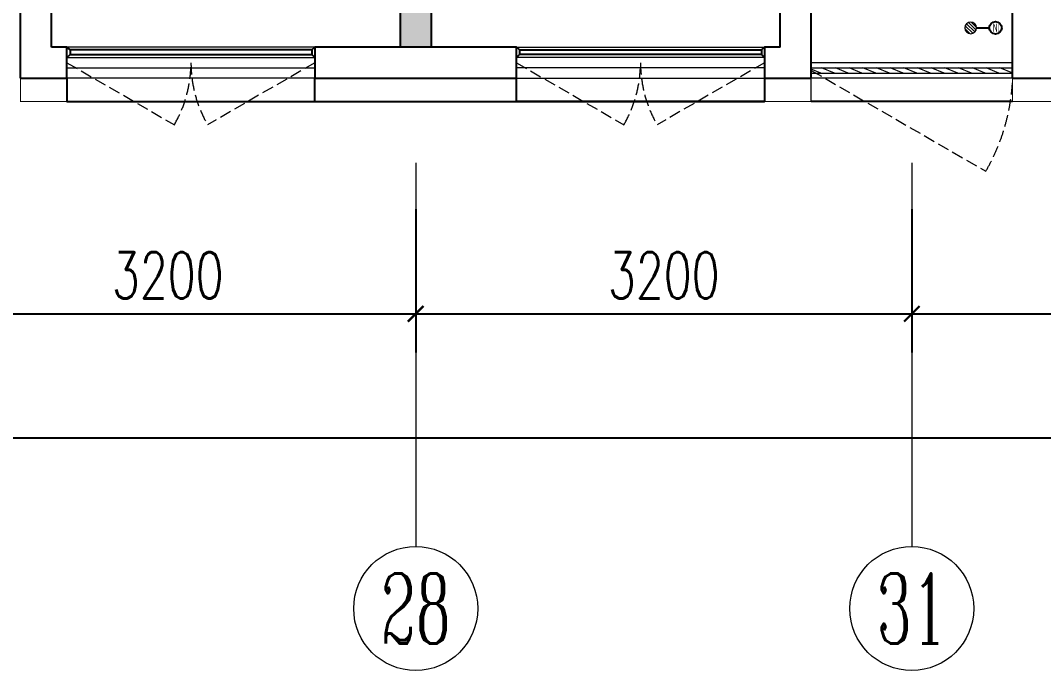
# Model space of a CAD drawing. Extents: x 3753737 to 4713801, y -857380 to 24339.
# Drawn here: x 4075863 to 4082463, y -772643 to -768450 of the extents above; entities that cross this region are included whole.
import ezdxf
from ezdxf.enums import TextEntityAlignment as Align

# ---------------------------------------------------------------- set-up
doc = ezdxf.new("R2010")
doc.units = 0
doc.header["$LTSCALE"] = 1000
doc.header["$MEASUREMENT"] = 0
doc.linetypes.add('DASH', pattern=[0.35, 0.25, -0.1])
doc.layers.get('0').update_dxf_attribs({"linetype": 'CONTINUOUS'})
doc.layers.get('Defpoints').update_dxf_attribs({"linetype": 'CONTINUOUS'})
for name, color, linetype in [('!!电气', 1, 'CONTINUOUS'), ('3-栏杆1', 252, 'CONTINUOUS'), ('VPIPE-凝结', 150, 'CONTINUOUS'), ('WALL', 252, 'CONTINUOUS'), ('保温', 6, 'CONTINUOUS'), ('看线', 185, 'CONTINUOUS')]:
    doc.layers.add(name, color=color, linetype=linetype)
for name, color, linetype, lineweight in [('AXIS', 114, 'CONTINUOUS', 20), ('AXIS_TEXT', 7, 'CONTINUOUS', 20), ('EQUIP_地漏', 7, 'CONTINUOUS', 18), ('PUB_TEXT', 7, 'CONTINUOUS', 20), ('WINDOW', 146, 'CONTINUOUS', 20)]:
    doc.layers.add(name, color=color, linetype=linetype, lineweight=lineweight)
doc.styles.add('_TCH_AXIS', font='COMPLEX', dxfattribs={"bigfont": 'GBCBIG'})
doc.styles.add('_TCH_DIM_T3', font='SIMPLEX.shx', dxfattribs={"width": 0.705882, "bigfont": 'GBCBIG.shx'})
doc.styles.add('COMPLEX', font='COMPLEX')
doc.styles.get("Standard").update_dxf_attribs({"font": 'gbenor.shx', "bigfont": 'gbcbig.shx'})
doc.dimstyles.new('_TCH_ARCH&&100', dxfattribs={"dimtxt": 297.5, "dimasz": 100, "dimexe": 250, "dimexo": 300, "dimgap": 100, "dimtad": 1, "dimdec": 0, "dimzin": 0, "dimdsep": 46, "dimtxsty": '_TCH_DIM_T3', "dimblk": 'ARCHTICK', "dimcen": 0.09, "dimclrt": 7, "dimazin": 2, "dimtfac": 1, "dimtdec": 0, "dimtix": 1, "dimtmove": 2, "dimatfit": 3, "dimfxl": 1, "dimtolj": 1, "dimtzin": 0, "dimarcsym": 0})

# ---------------------------------------------------------------- blocks, each defined once
blk = doc.blocks.new('GDFGDGRD')
at = {"layer": '保温', "linetype": 'Continuous', "ltscale": 10}
h = blk.add_hatch(dxfattribs=at)
h.set_pattern_fill('HEX', color=251, scale=10, angle=90, style=0)
h.set_pattern_definition([(90, (-70765.891, -152124.736), (-16.49778, 1e-15), [9.525, -19.05]), (210, (-70765.891, -152124.736), (8.24889, -14.2874966), [9.525, -19.05]), (150, (-70765.891, -152115.211), (-8.24889, -14.2874966), [9.525, -19.05])])
h.paths.add_polyline_path([(433016.7, 363923.7), (433216.7, 363923.7), (433216.7, 368523.7), (433016.7, 368523.7)])
at = {"layer": '保温', "color": 251, "linetype": 'ByBlock', "ltscale": 10}
blk.add_line((433016.6, 363923.7), (433216.6, 363923.7), dxfattribs=at)
blk = doc.blocks.new('ASDFSD')
at = {"layer": '3-栏杆1', "color": 5}
for p, q in [((681762.6, 334937.5), (681742.3, 334955.3)), ((681742.3, 334955.3), (681762.6, 334937.5)), ((683322.1, 334937.5), (683342.3, 334955.3)), ((683342.3, 334955.3), (683322.1, 334937.5)), ((681742.3, 334888.4), (681762.6, 334908.3)), ((683322.1, 334937.5), (681762.6, 334937.5)), ((681762.6, 334937.5), (681762.6, 334908.3)), ((681762.6, 334908.2), (683322.1, 334908.2)), ((683322.1, 334937.5), (683322.1, 334908.3)), ((683322.1, 334908.3), (683342.3, 334888.4)), ((683342.3, 334888.4), (683322.1, 334908.3))]:
    blk.add_line(p, q, dxfattribs=at)
blk = doc.blocks.new('$TwtSys$00000141')
at = {"color": 252}
for p, q in [((-47.1, 3.8), (-5, 45.9)), ((-47.1, 3.8), (-5, 45.9)), ((-43.6, -17.5), (17.5, 43.6)), ((-43.6, -17.5), (17.5, 43.6)), ((-33.2, -33.2), (33.2, 33.2)), ((-33.2, -33.2), (33.2, 33.2)), ((-16.2, -43.5), (43.8, 16.4)), ((-16.2, -43.5), (43.8, 16.4)), ((5.7, -46.1), (46.1, -5.7)), ((5.7, -46.1), (46.1, -5.7))]:
    blk.add_line(p, q, dxfattribs=at)
blk.add_circle((0, 0), 47, dxfattribs=at)
blk.add_circle((0, 0), 47, dxfattribs=at)
blk = doc.blocks.new('_ArchTick')
at = {"color": 0, "linetype": 'ByBlock', "const_width": 0.15}
blk.add_lwpolyline([(-0.5, -0.5), (0.5, 0.5)], dxfattribs=at)
blk = doc.blocks.new('*D458')
at = {"layer": 'AXIS', "color": 0, "lineweight": -2, "transparency": 16777216}
for p, q in [((-100, -944.9), (-100, -2669.9)), ((50100, -944.9), (50100, -2669.9)), ((-100, -2419.9), (50100, -2419.9))]:
    blk.add_line(p, q, dxfattribs=at)
at = {"layer": 'Defpoints', "color": 0, "transparency": 16777216}
for p in [(-100, -644.9), (50100, -644.9), (50100, -2419.9)]:
    blk.add_point(p, dxfattribs=at)
at = {"layer": 'AXIS', "color": 0, "lineweight": -2, "transparency": 16777216, "xscale": 100, "yscale": 100, "zscale": 100, "rotation": 180}
blk.add_blockref('_ArchTick', (-100, -2419.9), dxfattribs=at)
at = {"layer": 'AXIS', "color": 0, "lineweight": -2, "transparency": 16777216, "xscale": 100, "yscale": 100, "zscale": 100}
blk.add_blockref('_ArchTick', (50100, -2419.9), dxfattribs=at)
at = {"layer": 'AXIS', "color": 7, "transparency": 16777216, "insert": (25000, -2171.1), "char_height": 297.5, "attachment_point": 5, "style": '_TCH_DIM_T3'}
blk.add_mtext('\\A1;50200', dxfattribs=at)
blk = doc.blocks.new('*D468')
at = {"layer": 'AXIS', "color": 0, "lineweight": -2, "transparency": 16777216}
for p, q in [((40700, -944.9), (40700, -1869.9)), ((46500, -944.9), (46500, -1869.9)), ((40700, -1619.9), (46500, -1619.9))]:
    blk.add_line(p, q, dxfattribs=at)
at = {"layer": 'Defpoints', "color": 0, "transparency": 16777216}
for p in [(40700, -644.9), (46500, -644.9), (46500, -1619.9)]:
    blk.add_point(p, dxfattribs=at)
at = {"layer": 'AXIS', "color": 0, "lineweight": -2, "transparency": 16777216, "xscale": 100, "yscale": 100, "zscale": 100, "rotation": 180}
blk.add_blockref('_ArchTick', (40700, -1619.9), dxfattribs=at)
at = {"layer": 'AXIS', "color": 0, "lineweight": -2, "transparency": 16777216, "xscale": 100, "yscale": 100, "zscale": 100}
blk.add_blockref('_ArchTick', (46500, -1619.9), dxfattribs=at)
at = {"layer": 'AXIS', "color": 7, "transparency": 16777216, "insert": (43600, -1371.1), "char_height": 297.5, "attachment_point": 5, "style": '_TCH_DIM_T3'}
blk.add_mtext('\\A1;5800', dxfattribs=at)
blk = doc.blocks.new('*D469')
at = {"layer": 'AXIS', "color": 0, "lineweight": -2, "transparency": 16777216}
for p, q in [((37500, -944.9), (37500, -1869.9)), ((40700, -944.9), (40700, -1869.9)), ((37500, -1619.9), (40700, -1619.9))]:
    blk.add_line(p, q, dxfattribs=at)
at = {"layer": 'Defpoints', "color": 0, "transparency": 16777216}
for p in [(37500, -644.9), (40700, -644.9), (40700, -1619.9)]:
    blk.add_point(p, dxfattribs=at)
at = {"layer": 'AXIS', "color": 0, "lineweight": -2, "transparency": 16777216, "xscale": 100, "yscale": 100, "zscale": 100, "rotation": 180}
blk.add_blockref('_ArchTick', (37500, -1619.9), dxfattribs=at)
at = {"layer": 'AXIS', "color": 0, "lineweight": -2, "transparency": 16777216, "xscale": 100, "yscale": 100, "zscale": 100}
blk.add_blockref('_ArchTick', (40700, -1619.9), dxfattribs=at)
at = {"layer": 'AXIS', "color": 7, "transparency": 16777216, "insert": (39100, -1371.1), "char_height": 297.5, "attachment_point": 5, "style": '_TCH_DIM_T3'}
blk.add_mtext('\\A1;3200', dxfattribs=at)
blk = doc.blocks.new('*D470')
at = {"layer": 'AXIS', "color": 0, "lineweight": -2, "transparency": 16777216}
for p, q in [((34300, -944.9), (34300, -1869.9)), ((37500, -944.9), (37500, -1869.9)), ((34300, -1619.9), (37500, -1619.9))]:
    blk.add_line(p, q, dxfattribs=at)
at = {"layer": 'Defpoints', "color": 0, "transparency": 16777216}
for p in [(34300, -644.9), (37500, -644.9), (37500, -1619.9)]:
    blk.add_point(p, dxfattribs=at)
at = {"layer": 'AXIS', "color": 0, "lineweight": -2, "transparency": 16777216, "xscale": 100, "yscale": 100, "zscale": 100, "rotation": 180}
blk.add_blockref('_ArchTick', (34300, -1619.9), dxfattribs=at)
at = {"layer": 'AXIS', "color": 0, "lineweight": -2, "transparency": 16777216, "xscale": 100, "yscale": 100, "zscale": 100}
blk.add_blockref('_ArchTick', (37500, -1619.9), dxfattribs=at)
at = {"layer": 'AXIS', "color": 7, "transparency": 16777216, "insert": (35900, -1371.1), "char_height": 297.5, "attachment_point": 5, "style": '_TCH_DIM_T3'}
blk.add_mtext('\\A1;3200', dxfattribs=at)
blk = doc.blocks.new('_AXISO')
blk.add_circle((0, 0), 0.5)
at = {"layer": 'AXIS_TEXT', "style": 'COMPLEX', "width": 1.041667}
blk.add_attdef('A', text='', height=0.56, dxfattribs=at).set_placement((-0.25, -0.28), (0.25, -0.28), align=Align.FIT)
blk = doc.blocks.new('$WINLIB2D$00000001')
at = {"color": 0}
for points in [[(-0.5, 0.5), (-0.5, -0.5)], [(-0.5, 0.5), (0.5, 0.5)], [(0.5, -0.5), (0.5, 0.5)], [(0.5, 0.1667), (-0.5, 0.1667)], [(0.5, -0.1667), (-0.5, -0.1667)], [(-0.5, -0.5), (0.5, -0.5)]]:
    blk.add_lwpolyline(points, dxfattribs=at)
blk = doc.blocks.new('$WINLIB2D$00000039')
at = {"color": 0}
for points in [[(-0.5, 0.5), (-0.5, -0.5)], [(0.5, 0.5), (-0.5, 0.5)], [(0.5, -0.5), (0.5, 0.5)], [(-0.5, 0.1667), (0.5, 0.1667)], [(-0.3839, -0.1667), (-0.448, 0.1667)], [(-0.3159, -0.1667), (-0.38, 0.1667)], [(-0.2479, -0.1667), (-0.312, 0.1667)], [(-0.1799, -0.1667), (-0.244, 0.1667)], [(-0.1119, -0.1667), (-0.176, 0.1667)], [(-0.0439, -0.1667), (-0.108, 0.1667)], [(0.0241, -0.1667), (-0.04, 0.1667)], [(0.0921, -0.1667), (0.028, 0.1667)], [(0.16, -0.1667), (0.0959, 0.1667)], [(0.228, -0.1667), (0.1639, 0.1667)], [(0.296, -0.1667), (0.2319, 0.1667)], [(0.364, -0.1667), (0.2999, 0.1667)], [(0.432, -0.1667), (0.3679, 0.1667)], [(0.5, -0.1667), (0.4359, 0.1667)], [(-0.4519, -0.1667), (-0.5, 0.0836)], [(-0.5, -0.1667), (0.5, -0.1667)], [(0.5, -0.5), (-0.5, -0.5)]]:
    blk.add_lwpolyline(points, dxfattribs=at)
blk = doc.blocks.new('A$C1C403CBE')
at = {"color": 252, "const_width": 8}
for points in [[(34950, -100), (34950, -250), (35250, -250), (35250, -100)], [(40050, -100), (40050, -250), (39750, -250), (39750, -100)], [(41650, -100), (41650, -250), (41350, -250), (41350, -100)]]:
    blk.add_lwpolyline(points, dxfattribs=at)
at = {"layer": 'AXIS'}
for p, q in [((37500, -644.9), (37500, -3119.9)), ((40700, -644.9), (40700, -3119.9))]:
    blk.add_line(p, q, dxfattribs=at)
at = {"layer": 'VPIPE-凝结', "color": 252, "ltscale": 0.1}
blk.add_lwpolyline([(41117.6, 225), (41200, 225)], dxfattribs=at)
at = {"layer": 'VPIPE-凝结', "color": 252}
blk.add_circle((41240, 225), 40, dxfattribs=at)
at = {"layer": 'WALL', "color": 252}
for p, q in [((37400, 4700), (37400, 100)), ((37600, 4700), (37600, 100)), ((35150, 100), (35150, 700)), ((39850, 100), (39850, 700)), ((34950, -100), (34950, 500)), ((40050, -100), (40050, 500)), ((41350, 0), (41350, 500)), ((35250, 100), (35150, 100)), ((35250, -100), (35250, 100)), ((37400, 100), (36850, 100)), ((36850, 100), (36850, -100)), ((38150, 100), (37600, 100)), ((38150, -100), (38150, 100)), ((39850, 100), (39750, 100)), ((39750, 100), (39750, -100)), ((41350, -100), (41350, 0)), ((34950, -100), (35250, -100)), ((36850, -100), (37500, -100)), ((37500, -100), (38150, -100)), ((39750, -100), (40050, -100)), ((41350, -100), (41550, -100)), ((41550, -100), (41550, -100)), ((41550, -100), (41650, -100))]:
    blk.add_line(p, q, dxfattribs=at)
at = {"layer": 'WINDOW', "color": 252, "linetype": 'DASH', "ltscale": 0.3}
for points in [[(35250, 0), (35942.8, -400, 0.131652), (36050, 0)], [(36850, 0), (36157.2, -400, -0.131652), (36050, 0)], [(38150, 0), (38842.8, -400, 0.131652), (38950, 0)], [(39750, 0), (39057.2, -400, -0.131652), (38950, 0)], [(40051.9, -50), (41177.8, -700, 0.131652), (41351.9, -50)]]:
    blk.add_lwpolyline(points, format="xyb", dxfattribs=at)
at = {"layer": '看线', "color": 252, "ltscale": 0.5}
for points in [[(35250, -100), (35250, -250), (36850, -250), (36850, -100)], [(39750, -100), (39750, -250), (38150, -250), (38150, -100)], [(35250, -250), (39750, -250)], [(41350, -250), (40050, -250)]]:
    blk.add_lwpolyline(points, dxfattribs=at)
at = {"color": 252, "xscale": -1}
for name, p in [('GDFGDGRD', (470616.6, -363823.7)), ('ASDFSD', (721492.3, -334855.3))]:
    blk.add_blockref(name, p, dxfattribs=at)
at = {"color": 252}
blk.add_blockref('ASDFSD', (-646492.3, -334855.3), dxfattribs=at)
at = {"layer": 'AXIS'}
ref = blk.add_blockref('_AXISO', (37500, -3519.9), dxfattribs=dict(at, xscale=800, yscale=800, zscale=800))
ref.add_attrib('A', '28', dxfattribs={"layer": 'AXIS_TEXT', "height": 452.55, "style": '_TCH_AXIS', "width": 0.617647}).set_placement((37273.7, -3746.2), (37726.3, -3746.2), align=Align.FIT)
ref = blk.add_blockref('_AXISO', (40700, -3519.9), dxfattribs=dict(at, xscale=800, yscale=800, zscale=800))
ref.add_attrib('A', '31', dxfattribs={"layer": 'AXIS_TEXT', "height": 452.55, "style": '_TCH_AXIS', "width": 0.75}).set_placement((40473.7, -3746.2), (40926.3, -3746.2), align=Align.FIT)
at = {"layer": 'EQUIP_地漏', "color": 252, "xscale": 0.8, "yscale": -0.8, "zscale": 0.8, "rotation": 179.999999999993}
blk.add_blockref('$TwtSys$00000141', (41080, 225), dxfattribs=at)
at = {"layer": 'WINDOW', "color": 252}
for name, p, xscale, yscale, zscale in [('$WINLIB2D$00000001', (36050, 0), -1600, -200, -1600), ('$WINLIB2D$00000001', (38950, 0), 1600, -200, 1600), ('$WINLIB2D$00000039', (40701, -50), 1299.999999983003, 100, 1299.999999983003)]:
    blk.add_blockref(name, p, dxfattribs=dict(at, xscale=xscale, yscale=yscale, zscale=zscale))
at = {"layer": 'PUB_TEXT', "color": 252, "width": 0.6}
blk.add_text('NL', height=56, dxfattribs=at).set_placement((41223.2, 197))
at = {"layer": 'AXIS'}
for p1, p2, distance, text, picture, middle in [((-100, -644.9), (50100, -644.9), -1775, '50200', '*D458', (25000, -2171.1)), ((34300, -644.9), (37500, -644.9), -975, '3200', '*D470', (35900, -1371.1)), ((37500, -644.9), (40700, -644.9), -975, '3200', '*D469', (39100, -1371.1)), ((40700, -644.9), (46500, -644.9), -975, '5800', '*D468', (43600, -1371.1))]:
    dim = blk.add_aligned_dim(p1=p1, p2=p2, distance=distance, text=text, dimstyle='_TCH_ARCH&&100', dxfattribs=at)
    dim.commit()
    dim.dimension.update_dxf_attribs({"geometry": picture, "text_midpoint": middle})

msp = doc.modelspace()

# ---------------------------------------------------------------- block references
at = {"layer": '!!电气'}
msp.add_blockref('A$C1C403CBE', (4040913.4, -768722.9), dxfattribs=at)

doc.saveas('drawing.dxf')
